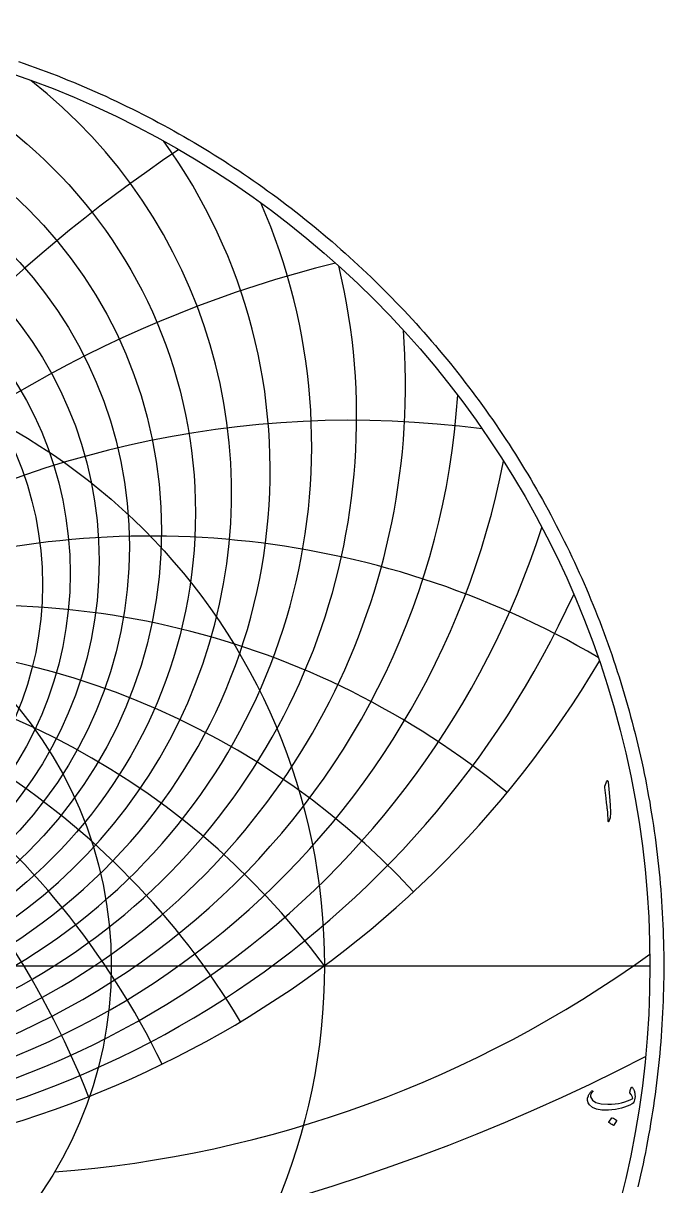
# Model space of a CAD drawing. Header units: millimetres. Extents: x -75 to 75, y -75 to 77.
# Drawn here: x 24.9 to 75.3, y -17.3 to 74.2 of the extents above; entities that cross this region are included whole.
import ezdxf

# ---------------------------------------------------------------- set-up
doc = ezdxf.new("R2010")
doc.units = ezdxf.units.MM
for name, color, linetype in [('CUT_OUTER', 1, 'Continuous'), ('ENGRAVE', 7, 'Continuous'), ('ENGRAVE_FINE', 8, 'Continuous'), ('TEXT', 5, 'Continuous')]:
    doc.layers.add(name, color=color, linetype=linetype)

msp = doc.modelspace()

# ---------------------------------------------------------------- linework, layer by layer
at = {"layer": 'CUT_OUTER'}
msp.add_lwpolyline([(24.5081, 71.2397), (24.9447, 71.088), (25.3804, 70.9336), (25.8152, 70.7765), (26.249, 70.6168), (26.6818, 70.4544), (27.1136, 70.2893), (27.5444, 70.1217), (27.9741, 69.9513), (28.4028, 69.7784), (28.8304, 69.6028), (29.2569, 69.4246), (29.6824, 69.2437), (30.1067, 69.0603), (30.5299, 68.8743), (30.9519, 68.6857), (31.3728, 68.4944), (31.7924, 68.3007), (32.2109, 68.1043), (32.6282, 67.9054), (33.0443, 67.7039), (33.4591, 67.4999), (33.8726, 67.2933), (34.2849, 67.0842), (34.6958, 66.8725), (35.1055, 66.6584), (35.5139, 66.4417), (35.9209, 66.2226), (36.3265, 66.0009), (36.7308, 65.7768), (37.1337, 65.5502), (37.5352, 65.3211), (37.9353, 65.0896), (38.334, 64.8556), (38.7312, 64.6191), (39.127, 64.3803), (39.5213, 64.139), (39.9141, 63.8953), (40.3054, 63.6492), (40.6952, 63.4006), (41.0834, 63.1498), (41.4701, 62.8965), (41.8553, 62.6408), (42.2388, 62.3828), (42.6208, 62.1225), (43.0012, 61.8598), (43.3799, 61.5948), (43.7571, 61.3275), (44.1325, 61.0578), (44.5064, 60.7859), (44.8785, 60.5116), (45.2489, 60.2351), (45.6177, 59.9564), (45.9847, 59.6753), (46.35, 59.392), (46.7136, 59.1065), (47.0754, 58.8188), (47.4354, 58.5288), (47.7936, 58.2367), (48.15, 57.9423), (48.5047, 57.6458), (48.8575, 57.3471), (49.2084, 57.0462), (49.5575, 56.7432), (49.9047, 56.4381), (50.2501, 56.1308), (50.5936, 55.8214), (50.9351, 55.5099), (51.2748, 55.1963), (51.6125, 54.8807), (51.9483, 54.563), (52.2821, 54.2432), (52.6139, 53.9214), (52.9438, 53.5975), (53.2717, 53.2717), (53.5975, 52.9438), (53.9214, 52.6139), (54.2432, 52.2821), (54.563, 51.9483), (54.8807, 51.6125), (55.1963, 51.2748), (55.5099, 50.9351), (55.8214, 50.5936), (56.1308, 50.2501), (56.4381, 49.9047), (56.7432, 49.5575), (57.0462, 49.2084), (57.3471, 48.8575), (57.6458, 48.5047), (57.9423, 48.15), (58.2367, 47.7936), (58.5288, 47.4354), (58.8188, 47.0754), (59.1065, 46.7136), (59.392, 46.35), (59.6753, 45.9847), (59.9564, 45.6177), (60.2351, 45.2489), (60.5116, 44.8785), (60.7859, 44.5064), (61.0578, 44.1325), (61.3275, 43.7571), (61.5948, 43.3799), (61.8598, 43.0012), (62.1225, 42.6208), (62.3828, 42.2388), (62.6408, 41.8553), (62.8965, 41.4701), (63.1498, 41.0834), (63.4006, 40.6952), (63.6492, 40.3054), (63.8953, 39.9141), (64.139, 39.5213), (64.3803, 39.127), (64.6191, 38.7312), (64.8556, 38.334), (65.0896, 37.9353), (65.3211, 37.5352), (65.5502, 37.1337), (65.7768, 36.7308), (66.0009, 36.3265), (66.2226, 35.9209), (66.4417, 35.5139), (66.6584, 35.1055), (66.8725, 34.6958), (67.0842, 34.2849), (67.2933, 33.8726), (67.4999, 33.4591), (67.7039, 33.0443), (67.9054, 32.6282), (68.1043, 32.2109), (68.3007, 31.7924), (68.4944, 31.3728), (68.6857, 30.9519), (68.8743, 30.5299), (69.0603, 30.1067), (69.2437, 29.6824), (69.4246, 29.2569), (69.6028, 28.8304), (69.7784, 28.4028), (69.9513, 27.9741), (70.1217, 27.5444), (70.2893, 27.1136), (70.4544, 26.6818), (70.6168, 26.249), (70.7765, 25.8152), (70.9336, 25.3804), (71.088, 24.9447), (71.2397, 24.5081), (71.3887, 24.0705), (71.5351, 23.632), (71.6787, 23.1926), (71.8197, 22.7524), (71.9579, 22.3113), (72.0935, 21.8693), (72.2263, 21.4266), (72.3564, 20.983), (72.4838, 20.5386), (72.6085, 20.0935), (72.7304, 19.6476), (72.8496, 19.2009), (72.966, 18.7536), (73.0797, 18.3055), (73.1907, 17.8568), (73.2989, 17.4073), (73.4043, 16.9573), (73.507, 16.5065), (73.6069, 16.0552), (73.704, 15.6033), (73.7983, 15.1507), (73.8899, 14.6976), (73.9787, 14.244), (74.0647, 13.7898), (74.1479, 13.3351), (74.2284, 12.8798), (74.306, 12.4241), (74.3808, 11.968), (74.4529, 11.5114), (74.5221, 11.0543), (74.5885, 10.5968), (74.6521, 10.139), (74.7129, 9.6807), (74.7709, 9.2221), (74.8261, 8.7632), (74.8785, 8.3039), (74.928, 7.8443), (74.9747, 7.3844), (75.0186, 6.9242), (75.0597, 6.4638), (75.0979, 6.0031), (75.1334, 5.5422), (75.166, 5.0811), (75.1957, 4.6198), (75.2227, 4.1583), (75.2468, 3.6966), (75.268, 3.2349), (75.2865, 2.773), (75.302, 2.311), (75.3148, 1.8489), (75.3247, 1.3867), (75.3318, 0.9245), (75.3361, 0.4623), (75.3375, 0), (75.3361, -0.4623), (75.3318, -0.9245), (75.3247, -1.3867), (75.3148, -1.8489), (75.302, -2.311), (75.2865, -2.773), (75.268, -3.2349), (75.2468, -3.6966), (75.2227, -4.1583), (75.1957, -4.6198), (75.166, -5.0811), (75.1334, -5.5422), (75.0979, -6.0031), (75.0597, -6.4638), (75.0186, -6.9242), (74.9747, -7.3844), (74.928, -7.8443), (74.8785, -8.3039), (74.8261, -8.7632), (74.7709, -9.2221), (74.7129, -9.6807), (74.6521, -10.139), (74.5885, -10.5968), (74.5221, -11.0543), (74.4529, -11.5114), (74.3808, -11.968), (74.306, -12.4241), (74.2284, -12.8798), (74.1479, -13.3351), (74.0647, -13.7898), (73.9787, -14.244), (73.8899, -14.6976), (73.7983, -15.1507), (73.704, -15.6033), (73.6069, -16.0552), (73.507, -16.5065), (73.4043, -16.9573), (73.2989, -17.4073)], dxfattribs=at)
at = {"layer": 'ENGRAVE'}
msp.add_lwpolyline([(-74.25, 0), (74.25, 0)], dxfattribs=at)
for centre, radius in [((0, 0), 74.25), ((0, 35.6862), 38.4461), ((0, 30.0094), 26.3975), ((0, 0), 48.6033), ((0, 0), 31.8152)]:
    msp.add_circle(centre, radius, dxfattribs=at)
for centre, radius, start, end in [((0, 45.7687), 54.9963, 175.514661, 4.485339), ((0, 65.6835), 81.7105, 210.685518, 329.314482), ((0, -35.9645), 60.4626, 36.5, 143.5), ((0, -35.9645), 60.4626, 36.5, 143.5), ((20.2874, 75.7136), 92.2302, 274.394852, 305.804765)]:
    msp.add_arc(centre, radius, start, end, dxfattribs=at)
at = {"layer": 'ENGRAVE_FINE'}
for centre, radius in [((0, 34.2882), 35.7731), ((0, 33.0372), 33.2493), ((0, 31.9163), 30.8557), ((0, 30.911), 28.5764)]:
    msp.add_circle(centre, radius, dxfattribs=at)
for centre, radius, start, end in [((0, 37.2517), 41.2903, 128.110207, 51.889793), ((0, 39.0092), 44.3322, 144.142935, 35.857065), ((104.7243, -35.9645), 120.9252, 123.987373, 169.901328), ((104.7243, -35.9645), 120.9252, 123.987373, 169.901328), ((0, 40.9887), 47.6033, 156.326462, 23.673538), ((0, 43.2268), 51.1423, 166.542493, 13.457507), ((72.0565, -35.9645), 94.0631, 103.881054, 166.312263), ((72.0565, -35.9645), 94.0631, 103.881054, 166.312263), ((0, 48.6712), 59.224, 183.613166, 356.386834), ((50.7341, -35.9645), 78.9283, 82.504572, 162.516737), ((50.7341, -35.9645), 78.9283, 82.504572, 162.516737), ((0, 52.0062), 63.8994, 191.057422, 348.942578), ((0, 55.8662), 69.1169, 197.989873, 342.010127), ((-34.9081, -35.9645), 69.8162, 21.558132, 120.328322), ((-34.9081, -35.9645), 69.8162, 21.558132, 120.328322), ((34.9081, -35.9645), 69.8162, 59.671678, 158.441868), ((34.9081, -35.9645), 69.8162, 59.671678, 158.441868), ((0, 60.3717), 74.9996, 204.508899, 335.491101), ((-22.0066, -35.9645), 64.3429, 26.002788, 129.565451), ((-22.0066, -35.9645), 64.3429, 26.002788, 129.565451), ((22.0066, -35.9645), 64.3429, 50.434549, 153.997212), ((22.0066, -35.9645), 64.3429, 50.434549, 153.997212), ((-10.6612, -35.9645), 61.3953, 30.932848, 137.092193), ((-10.6612, -35.9645), 61.3953, 30.932848, 137.092193), ((10.6612, -35.9645), 61.3953, 42.907807, 149.067152), ((10.6612, -35.9645), 61.3953, 42.907807, 149.067152), ((0, 136.7015), 161.7338, 242.809626, 297.190374)]:
    msp.add_arc(centre, radius, start, end, dxfattribs=at)
at = {"layer": 'TEXT'}
for points in [[(70.8296, 14.4859), (70.8744, 14.5725), (70.9104, 14.603), (70.9376, 14.5772), (70.9561, 14.4952), (71.0638, 13.3477), (71.1279, 12.6434), (71.1422, 12.0807), (71.1068, 11.6597), (71.0216, 11.3805), (71.0061, 11.3576), (70.9924, 11.3453), (70.9804, 11.3436), (70.9701, 11.3524), (70.9619, 11.3661), (70.9561, 11.384), (70.9525, 11.4059), (70.9514, 11.432), (70.9514, 11.6349), (70.942, 11.85), (70.9233, 12.0775), (70.8952, 12.3172), (70.889, 12.3799), (70.8706, 12.5491), (70.8398, 12.8249), (70.7968, 13.2072), (70.6938, 14.055), (70.6914, 14.1), (70.6938, 14.1416), (70.7008, 14.1797), (70.7125, 14.2142)], [(72.8769, -9.599), (72.9084, -9.6385), (72.9372, -9.6821), (72.9634, -9.7298), (72.987, -9.7816), (73.0079, -9.8373), (73.0262, -9.8964), (73.0419, -9.959), (73.0549, -10.0252), (73.0719, -10.1581), (73.076, -10.2898), (73.0672, -10.4204), (73.0456, -10.5498), (73.0128, -10.6651), (72.9706, -10.7582), (72.9191, -10.8291), (72.8582, -10.8777), (72.665, -10.9798), (72.4601, -11.0709), (72.2434, -11.1508), (72.0151, -11.2196), (71.7751, -11.2767), (71.5233, -11.3215), (71.2598, -11.354), (70.9847, -11.3742), (70.4688, -11.3689), (70.0455, -11.2969), (69.7147, -11.1581), (69.4764, -10.9526), (69.3787, -10.7919), (69.3336, -10.6189), (69.3412, -10.4336), (69.4015, -10.236), (69.4218, -10.1934), (69.4454, -10.1499), (69.4722, -10.1056), (69.5022, -10.0603), (69.5354, -10.0142), (69.5719, -9.9672), (69.6115, -9.9194), (69.6544, -9.8706), (69.6688, -9.8569), (69.6837, -9.8484), (69.6992, -9.8452), (69.7153, -9.8472), (69.7262, -9.8513), (69.7352, -9.8589), (69.7425, -9.87), (69.7481, -9.8847), (69.7507, -9.8984), (69.7493, -9.9116), (69.7437, -9.9242), (69.7341, -9.9362), (69.694, -9.9839), (69.6579, -10.0334), (69.626, -10.0846), (69.5982, -10.1376), (69.5792, -10.1883), (69.569, -10.2371), (69.5675, -10.2843), (69.5748, -10.3296), (69.7212, -10.5946), (69.9964, -10.7805), (70.4003, -10.8873), (70.9331, -10.9151), (71.226, -10.9039), (71.5051, -10.8794), (71.7705, -10.8418), (72.0221, -10.791), (72.2603, -10.727), (72.4852, -10.6499), (72.697, -10.5596), (72.8957, -10.4561), (72.8763, -10.3595), (72.8324, -10.2524), (72.7639, -10.1347), (72.6708, -10.0065), (72.6679, -9.9942), (72.6685, -9.9713), (72.6726, -9.938), (72.6802, -9.894), (72.6823, -9.8897), (72.6837, -9.8859), (72.6846, -9.8826), (72.6849, -9.88), (72.7001, -9.8203), (72.7224, -9.7535), (72.7516, -9.6798), (72.7879, -9.599), (72.804, -9.5744), (72.8242, -9.5662), (72.8485, -9.5744), (72.8769, -9.599)], [(71.2423, -11.9831), (71.2481, -11.9772), (71.2563, -11.9737), (71.2669, -11.9725), (71.2797, -11.9737), (71.3708, -12.0106), (71.4566, -12.0557), (71.5371, -12.1089), (71.6123, -12.1704), (71.6196, -12.1798), (71.6228, -12.1891), (71.622, -12.1985), (71.617, -12.2079), (71.3968, -12.5639), (71.3886, -12.5723), (71.3781, -12.5744), (71.3652, -12.57), (71.35, -12.5592), (71.3368, -12.5498), (71.316, -12.5358), (71.2876, -12.517), (71.2516, -12.4936), (71.2074, -12.4655), (71.1544, -12.4327), (71.0927, -12.3952), (71.0221, -12.3531), (71.0128, -12.3461), (71.0081, -12.339), (71.0081, -12.332), (71.0128, -12.325)]]:
    msp.add_lwpolyline(points, close=True, dxfattribs=at)

doc.saveas('drawing.dxf')
